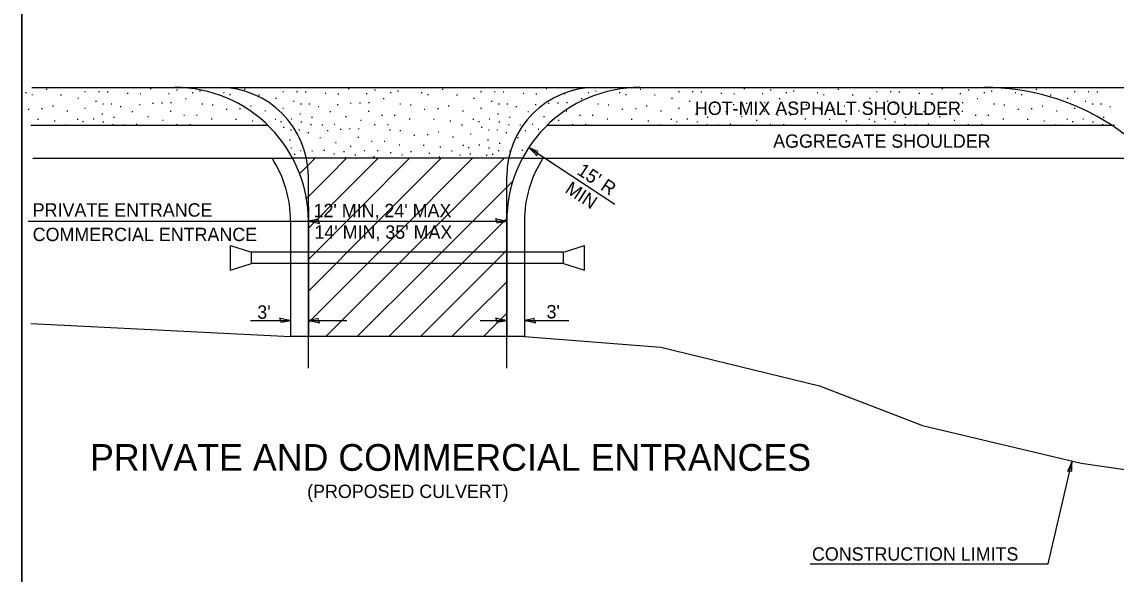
# Model space of a CAD drawing. Extents: x 154351 to 155933, y 34886 to 35886.
# Drawn here: x 154358.4 to 154849.5, y 35378.2 to 35626 of the extents above; entities that cross this region are included whole.
import ezdxf

# ---------------------------------------------------------------- set-up
doc = ezdxf.new("R2010")
doc.units = 0
for name, color, linetype in [('Level 35', 7, 'Continuous'), ('Level 59', 7, 'Continuous'), ('Level 60', 7, 'Continuous')]:
    doc.layers.add(name, color=color, linetype=linetype)

msp = doc.modelspace()

# ---------------------------------------------------------------- linework, layer by layer
at = {"layer": 'Level 35'}
msp.add_line((154358.39, 35886.05), (154358.39, 34886.05), dxfattribs=at)
at = {"layer": 'Level 59'}
for p, q in [((154585.87, 35569.58), (154624.48, 35544.18)), ((154486.96, 35543.08), (154486.96, 35536.6)), ((154361.17, 35536.6), (154576, 35536.6)), ((154486.96, 35536.6), (154576, 35536.6)), ((154486.95, 35532.62), (154486.96, 35532.6)), ((154460.93, 35492.01), (154479.01, 35492.01)), ((154486.96, 35492.01), (154504.27, 35492.01)), ((154564.11, 35492.01), (154576, 35492.01)), ((154583.95, 35492.01), (154603.88, 35492.01)), ((154819.05, 35382.72), (154829.79, 35428.96)), ((154712.23, 35382.72), (154819.05, 35382.72))]:
    msp.add_line(p, q, dxfattribs=at)
for points in [[(154358.39, 35886.05), (155933.39, 35886.05), (155933.39, 34886.05), (154358.39, 34886.05)], [(154589.47, 35565.96), (154589.66, 35566.98), (154590.04, 35567.84), (154588.2, 35568.57), (154585.87, 35569.58), (154587.83, 35567.71)], [(154491.95, 35535.55), (154491.55, 35536.51), (154491.39, 35537.44), (154489.46, 35537.03), (154486.96, 35536.6), (154489.62, 35536.11)], [(154571, 35537.65), (154571.41, 35536.68), (154571.56, 35535.76), (154573.5, 35536.17), (154576, 35536.6), (154573.33, 35537.08)], [(154474.01, 35493.05), (154474.41, 35492.09), (154474.57, 35491.17), (154476.51, 35491.58), (154479.01, 35492.01), (154476.34, 35492.49)], [(154491.95, 35490.96), (154491.55, 35491.92), (154491.39, 35492.84), (154489.46, 35492.44), (154486.96, 35492.01), (154489.62, 35491.52)], [(154571, 35493.05), (154571.41, 35492.09), (154571.56, 35491.17), (154573.5, 35491.58), (154576, 35492.01), (154573.33, 35492.49)], [(154588.95, 35490.96), (154588.54, 35491.92), (154588.38, 35492.84), (154586.45, 35492.44), (154583.95, 35492.01), (154586.61, 35491.52)], [(154827.64, 35424.32), (154828.66, 35424.5), (154829.6, 35424.45), (154829.64, 35426.42), (154829.79, 35428.96), (154828.71, 35426.47)]]:
    msp.add_lwpolyline(points, close=True, dxfattribs=at)
at = {"layer": 'Level 60'}
for p, q in [((154359.99, 35594.37), (154360.39, 35594.37)), ((154362.82, 35593.46), (154363.22, 35593.46)), ((154362.85, 35596.6), (154760.5, 35596.6)), ((154369.35, 35595.87), (154369.75, 35595.87)), ((154375.78, 35593.24), (154376.18, 35593.24)), ((154386.61, 35594.83), (154387.01, 35594.83)), ((154392.8, 35594.83), (154393.2, 35594.83)), ((154396.7, 35594.66), (154397.1, 35594.66)), ((154405.65, 35593.97), (154406.05, 35593.97)), ((154411.41, 35593.72), (154411.81, 35593.72)), ((154416.01, 35596.07), (154416.41, 35596.07)), ((154424.13, 35593.8), (154424.53, 35593.8)), ((154427.82, 35595.51), (154428.22, 35595.51)), ((154434.86, 35594.26), (154435.26, 35594.26)), ((154438.15, 35595.05), (154438.55, 35595.05)), ((154448.82, 35594.37), (154449.22, 35594.37)), ((154451.65, 35593.46), (154452.05, 35593.46)), ((154458.18, 35595.87), (154458.58, 35595.87)), ((154464.61, 35593.24), (154465.01, 35593.24)), ((154475.44, 35594.83), (154475.84, 35594.83)), ((154481.63, 35594.83), (154482.03, 35594.83)), ((154485.53, 35594.66), (154485.93, 35594.66)), ((154494.48, 35593.97), (154494.88, 35593.97)), ((154500.24, 35593.72), (154500.64, 35593.72)), ((154504.84, 35596.07), (154505.24, 35596.07)), ((154512.96, 35593.8), (154513.36, 35593.8)), ((154516.65, 35595.51), (154517.05, 35595.51)), ((154523.69, 35594.26), (154524.09, 35594.26)), ((154526.98, 35595.05), (154527.38, 35595.05)), ((154537.65, 35594.37), (154538.05, 35594.37)), ((154540.48, 35593.46), (154540.88, 35593.46)), ((154547.01, 35595.87), (154547.41, 35595.87)), ((154553.44, 35593.24), (154553.84, 35593.24)), ((154564.27, 35594.83), (154564.67, 35594.83)), ((154570.46, 35594.83), (154570.86, 35594.83)), ((154574.36, 35594.66), (154574.76, 35594.66)), ((154583.31, 35593.97), (154583.71, 35593.97)), ((154589.07, 35593.72), (154589.47, 35593.72)), ((154593.67, 35596.07), (154594.07, 35596.07)), ((154601.79, 35593.8), (154602.19, 35593.8)), ((154605.48, 35595.51), (154605.88, 35595.51)), ((154612.52, 35594.26), (154612.92, 35594.26)), ((154615.81, 35595.05), (154616.21, 35595.05)), ((154626.48, 35594.37), (154626.88, 35594.37)), ((154629.31, 35593.46), (154629.71, 35593.46)), ((154635.84, 35595.87), (154636.24, 35595.87)), ((154642.27, 35593.24), (154642.67, 35593.24)), ((154653.1, 35594.83), (154653.5, 35594.83)), ((154659.29, 35594.83), (154659.69, 35594.83)), ((154663.19, 35594.66), (154663.59, 35594.66)), ((154672.14, 35593.97), (154672.54, 35593.97)), ((154677.9, 35593.72), (154678.3, 35593.72)), ((154682.5, 35596.07), (154682.9, 35596.07)), ((154690.62, 35593.8), (154691.02, 35593.8)), ((154694.31, 35595.51), (154694.71, 35595.51)), ((154701.35, 35594.26), (154701.75, 35594.26)), ((154704.64, 35595.05), (154705.04, 35595.05)), ((154715.31, 35594.37), (154715.71, 35594.37)), ((154718.14, 35593.46), (154718.54, 35593.46)), ((154724.67, 35595.87), (154725.07, 35595.87)), ((154731.1, 35593.24), (154731.5, 35593.24)), ((154741.93, 35594.83), (154742.33, 35594.83)), ((154748.12, 35594.83), (154748.52, 35594.83)), ((154752.02, 35594.66), (154752.42, 35594.66)), ((154760.5, 35596.6), (155132.68, 35596.6)), ((154760.97, 35593.97), (154761.37, 35593.97)), ((154766.73, 35593.72), (154767.13, 35593.72)), ((154771.33, 35596.07), (154771.73, 35596.07)), ((154779.45, 35593.8), (154779.85, 35593.8)), ((154783.14, 35595.51), (154783.54, 35595.51)), ((154790.18, 35594.26), (154790.58, 35594.26)), ((154793.47, 35595.05), (154793.87, 35595.05)), ((154804.14, 35594.37), (154804.54, 35594.37)), ((154806.97, 35593.46), (154807.37, 35593.46)), ((154813.5, 35595.87), (154813.9, 35595.87)), ((154819.93, 35593.24), (154820.33, 35593.24)), ((154830.76, 35594.83), (154831.16, 35594.83)), ((154836.95, 35594.83), (154837.35, 35594.83)), ((154840.85, 35594.66), (154841.25, 35594.66)), ((154372.11, 35588.3), (154372.51, 35588.3)), ((154383.46, 35591.74), (154383.86, 35591.74)), ((154386.61, 35587.35), (154387.01, 35587.35)), ((154391.42, 35590.36), (154391.82, 35590.36)), ((154394.66, 35589.26), (154395.06, 35589.26)), ((154398.41, 35589.15), (154398.81, 35589.15)), ((154402.5, 35588.01), (154402.9, 35588.01)), ((154411.13, 35588.92), (154411.53, 35588.92)), ((154417, 35589.5), (154417.4, 35589.5)), ((154421.12, 35589.72), (154421.52, 35589.72)), ((154425.16, 35589.85), (154425.56, 35589.85)), ((154431.79, 35591.57), (154432.19, 35591.57)), ((154439.17, 35589.15), (154439.57, 35589.15)), ((154443.82, 35588.81), (154444.22, 35588.81)), ((154460.94, 35588.3), (154461.34, 35588.3)), ((154472.29, 35591.74), (154472.69, 35591.74)), ((154475.44, 35587.35), (154475.84, 35587.35)), ((154480.25, 35590.36), (154480.65, 35590.36)), ((154483.49, 35589.26), (154483.89, 35589.26)), ((154487.24, 35589.15), (154487.64, 35589.15)), ((154491.33, 35588.01), (154491.73, 35588.01)), ((154499.96, 35588.92), (154500.36, 35588.92)), ((154505.83, 35589.5), (154506.23, 35589.5)), ((154509.95, 35589.72), (154510.35, 35589.72)), ((154513.99, 35589.85), (154514.39, 35589.85)), ((154520.62, 35591.57), (154521.02, 35591.57)), ((154528, 35589.15), (154528.4, 35589.15)), ((154532.65, 35588.81), (154533.05, 35588.81)), ((154549.77, 35588.3), (154550.17, 35588.3)), ((154561.12, 35591.74), (154561.52, 35591.74)), ((154564.27, 35587.35), (154564.67, 35587.35)), ((154569.08, 35590.36), (154569.48, 35590.36)), ((154572.32, 35589.26), (154572.72, 35589.26)), ((154576.07, 35589.15), (154576.47, 35589.15)), ((154580.16, 35588.01), (154580.56, 35588.01)), ((154588.79, 35588.92), (154589.19, 35588.92)), ((154594.66, 35589.5), (154595.06, 35589.5)), ((154598.78, 35589.72), (154599.18, 35589.72)), ((154602.82, 35589.85), (154603.22, 35589.85)), ((154609.45, 35591.57), (154609.85, 35591.57)), ((154616.83, 35589.15), (154617.23, 35589.15)), ((154621.48, 35588.81), (154621.88, 35588.81)), ((154638.6, 35588.3), (154639, 35588.3)), ((154649.95, 35591.74), (154650.35, 35591.74)), ((154653.1, 35587.35), (154653.5, 35587.35)), ((154657.91, 35590.36), (154658.31, 35590.36)), ((154661.15, 35589.26), (154661.55, 35589.26)), ((154664.9, 35589.15), (154665.3, 35589.15)), ((154668.99, 35588.01), (154669.39, 35588.01)), ((154677.62, 35588.92), (154678.02, 35588.92)), ((154683.49, 35589.5), (154683.89, 35589.5)), ((154687.61, 35589.72), (154688.01, 35589.72)), ((154691.65, 35589.85), (154692.05, 35589.85)), ((154698.28, 35591.57), (154698.68, 35591.57)), ((154705.66, 35589.15), (154706.06, 35589.15)), ((154710.31, 35588.81), (154710.71, 35588.81)), ((154727.43, 35588.3), (154727.83, 35588.3)), ((154738.78, 35591.74), (154739.18, 35591.74)), ((154741.93, 35587.35), (154742.33, 35587.35)), ((154746.74, 35590.36), (154747.14, 35590.36)), ((154749.98, 35589.26), (154750.38, 35589.26)), ((154753.73, 35589.15), (154754.13, 35589.15)), ((154757.82, 35588.01), (154758.22, 35588.01)), ((154766.45, 35588.92), (154766.85, 35588.92)), ((154772.32, 35589.5), (154772.72, 35589.5)), ((154776.44, 35589.72), (154776.84, 35589.72)), ((154780.48, 35589.85), (154780.88, 35589.85)), ((154787.11, 35591.57), (154787.51, 35591.57)), ((154794.49, 35589.15), (154794.89, 35589.15)), ((154799.14, 35588.81), (154799.54, 35588.81)), ((154816.26, 35588.3), (154816.66, 35588.3)), ((154827.61, 35591.74), (154828.01, 35591.74)), ((154830.76, 35587.35), (154831.16, 35587.35)), ((154835.57, 35590.36), (154835.97, 35590.36)), ((154838.81, 35589.26), (154839.21, 35589.26)), ((154842.56, 35589.15), (154842.96, 35589.15)), ((154846.65, 35588.01), (154847.05, 35588.01)), ((154361.24, 35586.76), (154361.64, 35586.76)), ((154367.26, 35587.1), (154367.66, 35587.1)), ((154378.55, 35586.06), (154378.95, 35586.06)), ((154390.39, 35582.45), (154390.79, 35582.45)), ((154394.26, 35584.69), (154394.66, 35584.69)), ((154399.54, 35583.23), (154399.94, 35583.23)), ((154407.79, 35585.72), (154408.19, 35585.72)), ((154414.85, 35583.48), (154415.25, 35583.48)), ((154424.98, 35585.97), (154425.38, 35585.97)), ((154431.01, 35584.17), (154431.41, 35584.17)), ((154436.69, 35584.17), (154437.09, 35584.17)), ((154443.39, 35582.45), (154443.79, 35582.45)), ((154450.07, 35586.76), (154450.47, 35586.76)), ((154456.09, 35587.1), (154456.49, 35587.1)), ((154467.38, 35586.06), (154467.78, 35586.06)), ((154479.22, 35582.45), (154479.62, 35582.45)), ((154483.09, 35584.69), (154483.49, 35584.69)), ((154488.37, 35583.23), (154488.77, 35583.23)), ((154496.62, 35585.72), (154497.02, 35585.72)), ((154503.68, 35583.48), (154504.08, 35583.48)), ((154513.81, 35585.97), (154514.21, 35585.97)), ((154519.84, 35584.17), (154520.24, 35584.17)), ((154525.52, 35584.17), (154525.92, 35584.17)), ((154532.22, 35582.45), (154532.62, 35582.45)), ((154538.9, 35586.76), (154539.3, 35586.76)), ((154544.92, 35587.1), (154545.32, 35587.1)), ((154556.21, 35586.06), (154556.61, 35586.06)), ((154568.05, 35582.45), (154568.45, 35582.45)), ((154571.92, 35584.69), (154572.32, 35584.69)), ((154577.2, 35583.23), (154577.6, 35583.23)), ((154585.45, 35585.72), (154585.85, 35585.72)), ((154592.51, 35583.48), (154592.91, 35583.48)), ((154602.64, 35585.97), (154603.04, 35585.97)), ((154608.67, 35584.17), (154609.07, 35584.17)), ((154614.35, 35584.17), (154614.75, 35584.17)), ((154621.05, 35582.45), (154621.45, 35582.45)), ((154627.73, 35586.76), (154628.13, 35586.76)), ((154633.75, 35587.1), (154634.15, 35587.1)), ((154645.04, 35586.06), (154645.44, 35586.06)), ((154656.88, 35582.45), (154657.28, 35582.45)), ((154660.75, 35584.69), (154661.15, 35584.69)), ((154666.03, 35583.23), (154666.43, 35583.23)), ((154674.28, 35585.72), (154674.68, 35585.72)), ((154681.34, 35583.48), (154681.74, 35583.48)), ((154691.47, 35585.97), (154691.87, 35585.97)), ((154697.5, 35584.17), (154697.9, 35584.17)), ((154703.18, 35584.17), (154703.58, 35584.17)), ((154709.88, 35582.45), (154710.28, 35582.45)), ((154716.56, 35586.76), (154716.96, 35586.76)), ((154722.58, 35587.1), (154722.98, 35587.1)), ((154733.87, 35586.06), (154734.27, 35586.06)), ((154745.71, 35582.45), (154746.11, 35582.45)), ((154749.58, 35584.69), (154749.98, 35584.69)), ((154754.86, 35583.23), (154755.26, 35583.23)), ((154763.11, 35585.72), (154763.51, 35585.72)), ((154770.17, 35583.48), (154770.57, 35583.48)), ((154780.3, 35585.97), (154780.7, 35585.97)), ((154786.33, 35584.17), (154786.73, 35584.17)), ((154792.01, 35584.17), (154792.41, 35584.17)), ((154798.71, 35582.45), (154799.11, 35582.45)), ((154805.39, 35586.76), (154805.79, 35586.76)), ((154811.41, 35587.1), (154811.81, 35587.1)), ((154822.7, 35586.06), (154823.1, 35586.06)), ((154834.54, 35582.45), (154834.94, 35582.45)), ((154838.41, 35584.69), (154838.81, 35584.69)), ((154843.69, 35583.23), (154844.09, 35583.23)), ((154362.43, 35579.6), (154468.8, 35579.6)), ((154365.44, 35582.33), (154365.84, 35582.33)), ((154372.88, 35581.59), (154373.28, 35581.59)), ((154378.05, 35579.84), (154378.45, 35579.84)), ((154383.2, 35582.28), (154383.6, 35582.28)), ((154385.66, 35581.25), (154386.06, 35581.25)), ((154394.78, 35581.09), (154395.18, 35581.09)), ((154399.11, 35579.9), (154399.51, 35579.9)), ((154404.2, 35579.84), (154404.6, 35579.84)), ((154409.69, 35580.04), (154410.09, 35580.04)), ((154421.47, 35581.85), (154421.87, 35581.85)), ((154427.7, 35579.95), (154428.1, 35579.95)), ((154433.61, 35579.95), (154434.01, 35579.95)), ((154454.27, 35582.33), (154454.67, 35582.33)), ((154461.71, 35581.59), (154462.11, 35581.59)), ((154466.88, 35579.84), (154467.28, 35579.84)), ((154472.03, 35582.28), (154472.43, 35582.28)), ((154474.49, 35581.25), (154474.89, 35581.25)), ((154475.69, 35578.72), (154476.09, 35578.72)), ((154478.93, 35577.62), (154479.33, 35577.62)), ((154482.68, 35577.51), (154483.08, 35577.51)), ((154483.61, 35581.09), (154484.01, 35581.09)), ((154487.94, 35579.9), (154488.34, 35579.9)), ((154493.03, 35579.84), (154493.43, 35579.84)), ((154498.52, 35580.04), (154498.92, 35580.04)), ((154501.26, 35577.86), (154501.66, 35577.86)), ((154505.39, 35578.08), (154505.79, 35578.08)), ((154509.43, 35578.21), (154509.83, 35578.21)), ((154510.3, 35581.85), (154510.7, 35581.85)), ((154516.53, 35579.95), (154516.93, 35579.95)), ((154522.44, 35579.95), (154522.84, 35579.95)), ((154523.44, 35577.51), (154523.84, 35577.51)), ((154543.1, 35582.33), (154543.5, 35582.33)), ((154550.54, 35581.59), (154550.94, 35581.59)), ((154555.71, 35579.84), (154556.11, 35579.84)), ((154560.86, 35582.28), (154561.26, 35582.28)), ((154563.32, 35581.25), (154563.72, 35581.25)), ((154564.52, 35578.72), (154564.92, 35578.72)), ((154567.76, 35577.62), (154568.16, 35577.62)), ((154571.51, 35577.51), (154571.91, 35577.51)), ((154572.44, 35581.09), (154572.84, 35581.09)), ((154576.77, 35579.9), (154577.17, 35579.9)), ((154581.86, 35579.84), (154582.26, 35579.84)), ((154587.35, 35580.04), (154587.75, 35580.04)), ((154590.09, 35577.86), (154590.49, 35577.86)), ((154594.15, 35579.6), (154847.61, 35579.6)), ((154599.13, 35581.85), (154599.53, 35581.85)), ((154605.36, 35579.95), (154605.76, 35579.95)), ((154611.27, 35579.95), (154611.67, 35579.95)), ((154631.93, 35582.33), (154632.33, 35582.33)), ((154639.37, 35581.59), (154639.77, 35581.59)), ((154644.54, 35579.84), (154644.94, 35579.84)), ((154649.69, 35582.28), (154650.09, 35582.28)), ((154652.15, 35581.25), (154652.55, 35581.25)), ((154661.27, 35581.09), (154661.67, 35581.09)), ((154665.6, 35579.9), (154666, 35579.9)), ((154670.69, 35579.84), (154671.09, 35579.84)), ((154676.18, 35580.04), (154676.58, 35580.04)), ((154687.96, 35581.85), (154688.36, 35581.85)), ((154694.19, 35579.95), (154694.59, 35579.95)), ((154700.1, 35579.95), (154700.5, 35579.95)), ((154720.76, 35582.33), (154721.16, 35582.33)), ((154728.2, 35581.59), (154728.6, 35581.59)), ((154733.37, 35579.84), (154733.77, 35579.84)), ((154738.52, 35582.28), (154738.92, 35582.28)), ((154740.98, 35581.25), (154741.38, 35581.25)), ((154750.1, 35581.09), (154750.5, 35581.09)), ((154754.43, 35579.9), (154754.83, 35579.9)), ((154759.52, 35579.84), (154759.92, 35579.84)), ((154765.01, 35580.04), (154765.41, 35580.04)), ((154776.79, 35581.85), (154777.19, 35581.85)), ((154783.02, 35579.95), (154783.42, 35579.95)), ((154788.93, 35579.95), (154789.33, 35579.95)), ((154809.59, 35582.33), (154809.99, 35582.33)), ((154817.03, 35581.59), (154817.43, 35581.59)), ((154822.2, 35579.84), (154822.6, 35579.84)), ((154827.35, 35582.28), (154827.75, 35582.28)), ((154829.81, 35581.25), (154830.21, 35581.25)), ((154838.93, 35581.09), (154839.33, 35581.09)), ((154843.26, 35579.9), (154843.66, 35579.9)), ((154848.35, 35579.84), (154848.75, 35579.84)), ((154478.53, 35573.05), (154478.93, 35573.05)), ((154486.76, 35576.37), (154487.16, 35576.37)), ((154492.06, 35574.08), (154492.46, 35574.08)), ((154495.39, 35577.28), (154495.79, 35577.28)), ((154509.25, 35574.33), (154509.65, 35574.33)), ((154528.09, 35577.18), (154528.49, 35577.18)), ((154534.34, 35575.13), (154534.74, 35575.13)), ((154540.36, 35575.47), (154540.76, 35575.47)), ((154545.2, 35576.66), (154545.6, 35576.66)), ((154551.65, 35574.42), (154552.05, 35574.42)), ((154559.71, 35575.71), (154560.11, 35575.71)), ((154567.36, 35573.05), (154567.76, 35573.05)), ((154575.59, 35576.37), (154575.99, 35576.37)), ((154580.89, 35574.08), (154581.29, 35574.08)), ((154584.22, 35577.28), (154584.62, 35577.28)), ((154479.04, 35569.45), (154479.44, 35569.45)), ((154483.38, 35568.26), (154483.78, 35568.26)), ((154483.81, 35571.59), (154484.21, 35571.59)), ((154488.47, 35568.2), (154488.87, 35568.2)), ((154493.95, 35568.41), (154494.35, 35568.41)), ((154499.11, 35571.85), (154499.51, 35571.85)), ((154502.77, 35567.86), (154503.17, 35567.86)), ((154505.73, 35570.21), (154506.13, 35570.21)), ((154511.97, 35568.31), (154512.37, 35568.31)), ((154515.28, 35572.53), (154515.68, 35572.53)), ((154517.88, 35568.31), (154518.28, 35568.31)), ((154520.95, 35572.53), (154521.35, 35572.53)), ((154527.66, 35570.81), (154528.06, 35570.81)), ((154532.86, 35567.86), (154533.26, 35567.86)), ((154538.54, 35570.7), (154538.94, 35570.7)), ((154545.98, 35569.95), (154546.38, 35569.95)), ((154551.15, 35568.2), (154551.55, 35568.2)), ((154556.3, 35570.64), (154556.7, 35570.64)), ((154558.76, 35569.61), (154559.16, 35569.61)), ((154563.49, 35570.81), (154563.89, 35570.81)), ((154567.87, 35569.45), (154568.27, 35569.45)), ((154572.21, 35568.26), (154572.61, 35568.26)), ((154572.64, 35571.59), (154573.04, 35571.59)), ((154577.3, 35568.2), (154577.7, 35568.2)), ((154582.78, 35568.41), (154583.18, 35568.41)), ((154363.26, 35564.81), (154479.91, 35564.81)), ((154583.04, 35564.81), (154479.91, 35564.81)), ((154480.63, 35566.61), (154481.03, 35566.61)), ((154498.35, 35566.72), (154498.75, 35566.72)), ((154503.33, 35565.11), (154503.73, 35565.11)), ((154507.88, 35566.27), (154508.28, 35566.27)), ((154516.05, 35565.43), (154516.45, 35565.43)), ((154516.29, 35565.43), (154516.69, 35565.43)), ((154523.67, 35567.4), (154524.07, 35567.4)), ((154528.89, 35566.38), (154529.29, 35566.38)), ((154538.32, 35564.94), (154538.72, 35564.94)), ((154541.08, 35567.06), (154541.48, 35567.06)), ((154545.55, 35565.43), (154545.95, 35565.43)), ((154554.89, 35566.27), (154555.29, 35566.27)), ((154559.45, 35566.72), (154559.85, 35566.72)), ((154566.81, 35566.15), (154567.21, 35566.15)), ((154569.46, 35566.61), (154569.86, 35566.61)), ((154583.04, 35564.81), (155178.1, 35564.81)), ((154486.96, 35470.63), (154486.96, 35556.6)), ((154576, 35470.63), (154576, 35556.6)), ((154479.01, 35536.6), (154479.01, 35484.76)), ((154486.96, 35536.6), (154486.96, 35484.76)), ((154576, 35536.6), (154576, 35484.76)), ((154583.95, 35536.6), (154583.95, 35484.76)), ((154451.98, 35514.6), (154451.98, 35525.6)), ((154451.98, 35525.6), (154461.48, 35522.6)), ((154601.48, 35522.6), (154610.98, 35525.6)), ((154610.98, 35514.6), (154610.98, 35525.6)), ((154601.48, 35522.6), (154461.48, 35522.6)), ((154461.48, 35517.6), (154461.48, 35522.6)), ((154601.48, 35517.6), (154601.48, 35522.6)), ((154451.98, 35514.6), (154461.48, 35517.6)), ((154601.48, 35517.6), (154461.48, 35517.6)), ((154601.48, 35517.6), (154610.98, 35514.6)), ((154362.48, 35490.57), (154479.01, 35484.76)), ((154486.96, 35484.76), (154479.01, 35484.76)), ((154576, 35484.76), (154486.96, 35484.76)), ((154583.95, 35484.76), (154576, 35484.76)), ((154583.95, 35484.76), (154645.17, 35480.05)), ((154645.17, 35480.05), (154716.37, 35462.7)), ((154716.37, 35462.7), (154762.64, 35444.9)), ((154762.64, 35444.9), (154833.84, 35427.99)), ((154833.84, 35427.99), (154887.38, 35420.03))]:
    msp.add_line(p, q, dxfattribs=at)
for points in [[(154483.06, 35557.88), (154489.17, 35563.99)], [(154489.17, 35563.99), (154489.99, 35564.81)], [(154496.24, 35556.92), (154504.14, 35564.81)], [(154503.31, 35549.85), (154518.28, 35564.81)], [(154510.38, 35542.77), (154532.42, 35564.81)], [(154517.45, 35535.7), (154546.56, 35564.81)], [(154524.52, 35528.63), (154560.7, 35564.81)], [(154531.6, 35521.56), (154574.85, 35564.81)], [(154486.09, 35546.76), (154496.24, 35556.92)], [(154538.67, 35514.49), (154578.75, 35554.58)], [(154486.96, 35533.49), (154503.31, 35549.85)], [(154486.96, 35519.35), (154510.38, 35542.77)], [(154486.96, 35505.21), (154517.45, 35535.7)], [(154545.74, 35507.42), (154576.01, 35537.69)], [(154486.96, 35491.06), (154524.52, 35528.63)], [(154552.81, 35500.35), (154576, 35523.54)], [(154494.8, 35484.76), (154531.6, 35521.56)], [(154508.94, 35484.76), (154538.67, 35514.49)], [(154559.88, 35493.28), (154576, 35509.39)], [(154523.08, 35484.76), (154545.74, 35507.42)], [(154537.23, 35484.76), (154552.81, 35500.35)], [(154566.95, 35486.21), (154576, 35495.25)], [(154551.37, 35484.76), (154559.88, 35493.28)], [(154565.51, 35484.76), (154566.95, 35486.21)]]:
    msp.add_lwpolyline(points, dxfattribs=at)
for centre, radius, start, end in [((154426.96, 35536.6), 60, 44.3095, 90), ((154446.96, 35556.6), 40, 0, 90), ((154616, 35556.6), 40, 90, 180), ((154636, 35536.6), 60, 90, 135.6906), ((154790.33, 35491.6), 105, 56.9395, 90.0005), ((154426.96, 35536.6), 60, 0, 44.3092), ((154636, 35536.6), 60, 135.6908, 180), ((154790.33, 35491.6), 105, 0, 56.9395), ((154426.96, 35536.6), 52.05, 0, 32.8211), ((154636, 35536.6), 52.05, 147.1789, 180)]:
    msp.add_arc(centre, radius, start, end, dxfattribs=at)

# ---------------------------------------------------------------- texts
at = {"layer": 'Level 59'}
for s, height, p in [('HOT-MIX ASPHALT SHOULDER', 5.995, (154660.49, 35584.24)), ('AGGREGATE SHOULDER', 5.995, (154695.61, 35569.52)), ('PRIVATE ENTRANCE', 6, (154363.24, 35538.59)), ("12' MIN, 24' MAX", 5.995, (154489.3, 35538.34)), ('COMMERCIAL ENTRANCE', 6, (154363.24, 35527.62)), ("14' MIN, 35' MAX", 5.995, (154489.7, 35528.68)), ("3'", 5.995, (154593.87, 35492.95)), ("3'", 5.995, (154464.06, 35492.77)), ('PRIVATE AND COMMERCIAL ENTRANCES', 12, (154388.97, 35424.53)), ('(PROPOSED CULVERT)', 5.995, (154486.42, 35412.33)), ('CONSTRUCTION LIMITS', 5.995, (154713.01, 35384.21))]:
    msp.add_text(s, height=height, dxfattribs=at).set_placement(p)
for s, p in [("15' R", (154607.1, 35557.95)), ('MIN', (154601.76, 35549.79))]:
    msp.add_text(s, height=5.995, rotation=326.6579, dxfattribs=at).set_placement(p)

doc.saveas('drawing.dxf')
